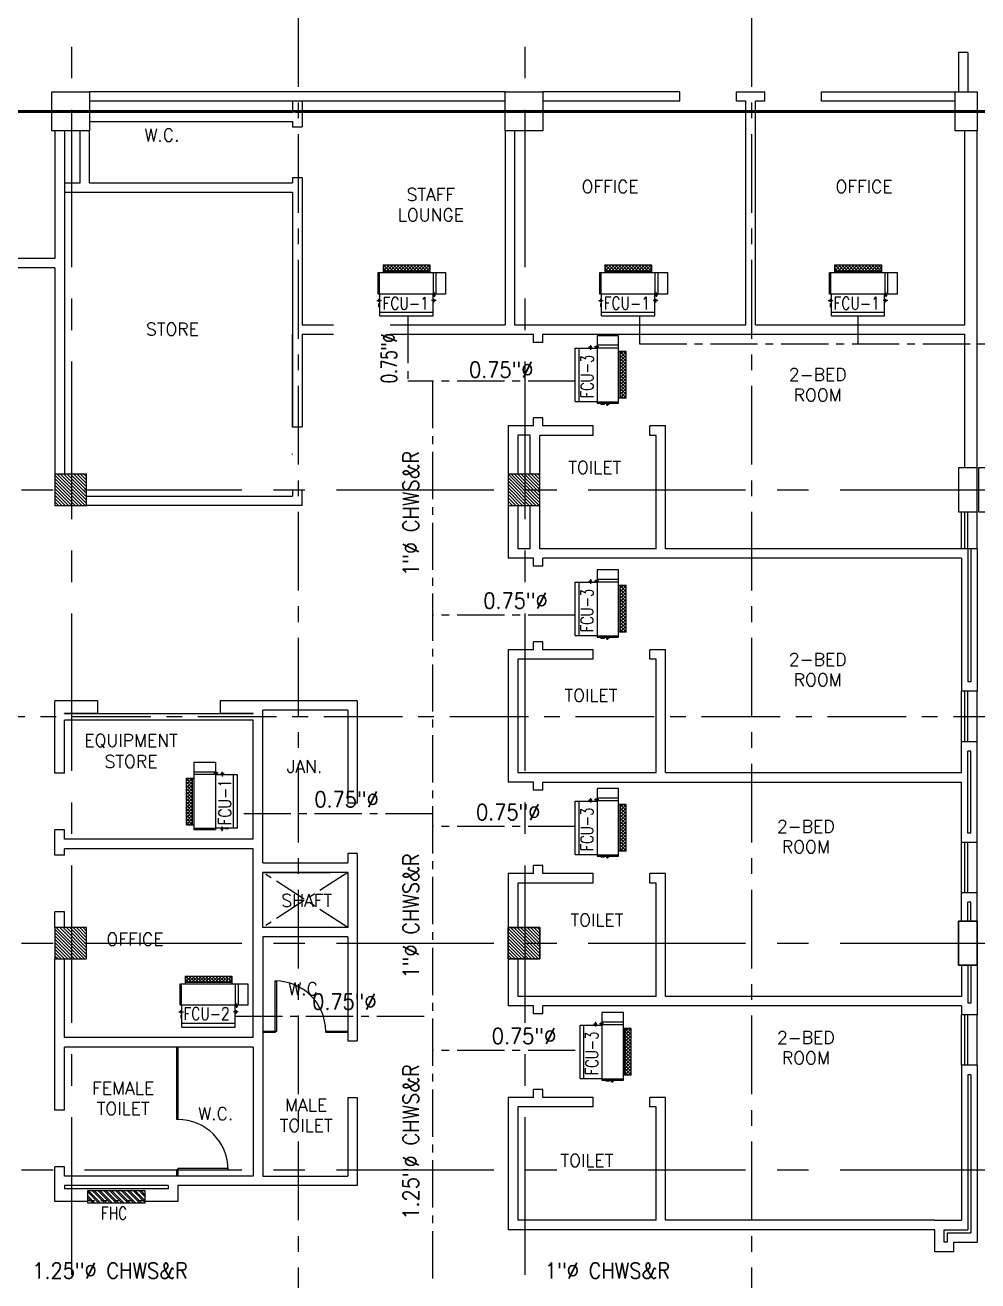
# Model space of a CAD drawing. Extents: x 417866242 to 417866633, y 43498034 to 43498122.
# Drawn here: x 417866585.02 to 417866600.16, y 43498049.47 to 43498069.42 of the extents above; entities that cross this region are included whole.
import ezdxf
from ezdxf.enums import TextEntityAlignment as Align

# ---------------------------------------------------------------- set-up
doc = ezdxf.new("R2010")
doc.units = 0
doc.header["$MEASUREMENT"] = 0
for name, pattern in [('CENTER', [2, 1.25, -0.25, 0.25, -0.25]), ('CENTER2', [1.125, 0.75, -0.125, 0.125, -0.125]), ('CENTERX2', [4, 2.5, -0.5, 0.5, -0.5]), ('HIDDEN', [0.375, 0.25, -0.125])]:
    doc.linetypes.add(name, pattern=pattern)
doc.layers.get('0').update_dxf_attribs({"linetype": 'CONTINUOUS'})
for name, color, linetype in [('AC-CH', 6, 'CENTER2'), ('AC-CHT', 2, 'CONTINUOUS'), ('AXES', 11, 'CENTERX2'), ('AXES1', 11, 'CENTER'), ('COL', 11, 'CONTINUOUS'), ('EJ', 11, 'CONTINUOUS'), ('FCU', 6, 'CONTINUOUS'), ('FHC', 11, 'CONTINUOUS'), ('HAT', 11, 'CONTINUOUS'), ('INSUL', 11, 'CONTINUOUS'), ('PART', 11, 'CONTINUOUS'), ('RM-NAME', 11, 'CONTINUOUS'), ('ROOF', 11, 'CONTINUOUS'), ('ROOF1', 4, 'CONTINUOUS'), ('SHAFT', 11, 'CONTINUOUS'), ('TEXTN', 2, 'CONTINUOUS'), ('WALL', 11, 'CONTINUOUS'), ('WIN', 11, 'CONTINUOUS')]:
    doc.layers.add(name, color=color, linetype=linetype)
doc.styles.add('KHRS2', font='ROMANS.shx', dxfattribs={"height": 200})
doc.styles.add('ROMANS', font='ROMANS.shx', dxfattribs={"width": 0.6})

# ---------------------------------------------------------------- blocks, each defined once
blk = doc.blocks.new('*X61')
at = {"color": 0}
for p, q in [((227929, 132681), (228397, 133150)), ((227929, 132734), (228344, 133150)), ((227929, 132787), (228291, 133150)), ((227929, 132840), (228238, 133150)), ((227929, 132893), (228185, 133150)), ((227929, 132946), (228132, 133150)), ((227929, 132999), (228079, 133150)), ((227929, 133053), (228026, 133150)), ((227929, 133106), (227973, 133150)), ((227950, 132650), (228429, 133128)), ((228003, 132650), (228429, 133075)), ((228056, 132650), (228429, 133022)), ((228109, 132650), (228429, 132969)), ((228162, 132650), (228429, 132916)), ((228215, 132650), (228429, 132863)), ((228268, 132650), (228429, 132810)), ((228321, 132650), (228429, 132757)), ((228374, 132650), (228429, 132704))]:
    blk.add_line(p, q, dxfattribs=at)
blk = doc.blocks.new('COL50')
at = {"layer": 'COL'}
blk.add_lwpolyline([(-250, 250), (-250, -250), (250, -250), (250, 250)], close=True, dxfattribs=at)
blk = doc.blocks.new('C11')
at = {"layer": 'HAT'}
h = blk.add_hatch(dxfattribs=at)
h.set_pattern_fill('ANSI31', color=256, scale=300, style=0)
h.set_pattern_definition([(45, (-248556.182, -75061.005), (-26.5165043, 26.5165043), [])])
h.paths.add_polyline_path([(300, 700), (0, 700), (0, 350), (300, 350)])
h.paths.add_polyline_path([(300, 350), (0, 350), (0, 0), (300, 0)])
at = {"layer": 'COL'}
blk.add_lwpolyline([(300, 700), (300, 0), (0, 0), (0, 700)], close=True, dxfattribs=at)
blk = doc.blocks.new('*X62')
at = {"color": 0}
for p, q in [((235129, 132669), (235610, 133150)), ((235129, 132722), (235556, 133150)), ((235129, 132775), (235503, 133150)), ((235129, 132828), (235450, 133150)), ((235129, 132881), (235397, 133150)), ((235129, 132934), (235344, 133150)), ((235129, 132987), (235291, 133150)), ((235129, 133040), (235238, 133150)), ((235129, 133093), (235185, 133150)), ((235163, 132650), (235629, 133116)), ((235216, 132650), (235629, 133063)), ((235269, 132650), (235629, 133010)), ((235322, 132650), (235629, 132957)), ((235375, 132650), (235629, 132904)), ((235428, 132650), (235629, 132851)), ((235481, 132650), (235629, 132798)), ((235534, 132650), (235629, 132745)), ((235587, 132650), (235629, 132691))]:
    blk.add_line(p, q, dxfattribs=at)
blk = doc.blocks.new('C11D')
at = {"layer": 'COL', "linetype": 'ByBlock'}
for p in [(-320, 0), (0, 0)]:
    blk.add_blockref('C11', p, dxfattribs=at)
blk = doc.blocks.new('C5')
at = {"layer": 'HAT', "linetype": 'ByBlock'}
h = blk.add_hatch(dxfattribs=at)
h.set_pattern_fill('ANSI31', color=256, scale=300, style=0)
h.set_pattern_definition([(45, (-223356.182, -51411.005), (-26.516504, 26.516504), [])])
h.paths.add_polyline_path([(300, 300), (0, 300), (0, 0), (300, 0)])
h.paths.add_polyline_path([(600, 300), (300, 300), (300, 0), (600, 0)])
at = {"layer": 'COL'}
blk.add_lwpolyline([(600, 300), (0, 300), (0, 0), (600, 0)], close=True, dxfattribs=at)
blk = doc.blocks.new('C7')
at = {"layer": 'HAT'}
h = blk.add_hatch(dxfattribs=at)
h.set_pattern_fill('ANSI31', color=256, scale=300, style=0)
h.set_pattern_definition([(45, (-248876.182, -51411.005), (-26.5165043, 26.5165043), [])])
h.paths.add_polyline_path([(350, 300), (250, 300), (0, 300), (0, 0), (350, 0)])
at = {"layer": 'COL'}
blk.add_lwpolyline([(0, 300), (0, 0), (350, 0), (350, 300)], close=True, dxfattribs=at)
blk = doc.blocks.new('*X52')
at = {"color": 0}
for p, q in [((235129, 139881), (235597, 140350)), ((235129, 139934), (235544, 140350)), ((235129, 139987), (235491, 140350)), ((235129, 140040), (235438, 140350)), ((235129, 140093), (235385, 140350)), ((235129, 140146), (235332, 140350)), ((235129, 140199), (235279, 140350)), ((235129, 140253), (235226, 140350)), ((235129, 140306), (235173, 140350)), ((235150, 139850), (235629, 140328)), ((235203, 139850), (235629, 140275)), ((235256, 139850), (235629, 140222)), ((235309, 139850), (235629, 140169)), ((235362, 139850), (235629, 140116)), ((235415, 139850), (235629, 140063)), ((235468, 139850), (235629, 140010)), ((235521, 139850), (235629, 139957)), ((235574, 139850), (235629, 139904))]:
    blk.add_line(p, q, dxfattribs=at)
blk = doc.blocks.new('*X53')
at = {"color": 0}
for p, q in [((227929, 139894), (228385, 140350)), ((227929, 139947), (228331, 140350)), ((227929, 140000), (228278, 140350)), ((227929, 140053), (228225, 140350)), ((227929, 140106), (228172, 140350)), ((227929, 140159), (228119, 140350)), ((227929, 140212), (228066, 140350)), ((227929, 140265), (228013, 140350)), ((227929, 140318), (227960, 140350)), ((227938, 139850), (228429, 140341)), ((227991, 139850), (228429, 140288)), ((228044, 139850), (228429, 140235)), ((228097, 139850), (228429, 140182)), ((228150, 139850), (228429, 140129)), ((228203, 139850), (228429, 140076)), ((228256, 139850), (228429, 140023)), ((228309, 139850), (228429, 139969)), ((228362, 139850), (228429, 139916)), ((228415, 139850), (228429, 139863))]:
    blk.add_line(p, q, dxfattribs=at)
blk = doc.blocks.new('RM1')
at = {"layer": 'RM-NAME', "style": 'ROMANS'}
for tag, p in [('ROOMNAME1', (0, 324)), ('ROOMNAME2', (0, 0))]:
    blk.add_attdef(tag, text='', height=200, dxfattribs=at).set_placement(p, align=Align.MIDDLE)
blk = doc.blocks.new('*X90')
at = {"color": 0}
for p, q in [((16890, -2467), (16943, -2414)), ((16890, -2520), (16990, -2420)), ((16990, -2565), (16890, -2465)), ((16890, -2573), (16990, -2473)), ((16990, -2619), (16890, -2519)), ((16890, -2626), (16990, -2526)), ((16990, -2672), (16890, -2572)), ((16890, -2679), (16990, -2579)), ((16990, -2512), (16892, -2414)), ((16990, -2459), (16945, -2414)), ((16990, -2725), (16890, -2625)), ((16890, -2732), (16990, -2632)), ((16990, -2778), (16890, -2678)), ((16890, -2785), (16990, -2685)), ((16990, -2831), (16890, -2731)), ((16890, -2838), (16990, -2738)), ((16990, -2884), (16890, -2784)), ((16890, -2891), (16990, -2791)), ((16990, -2937), (16890, -2837)), ((16890, -2944), (16990, -2844)), ((16990, -2990), (16890, -2890)), ((16890, -2997), (16990, -2897)), ((16990, -3043), (16890, -2943)), ((16890, -3050), (16990, -2950)), ((16990, -3096), (16890, -2996)), ((16890, -3103), (16990, -3003)), ((16990, -3149), (16890, -3049)), ((16944, -3155), (16890, -3102)), ((16892, -3155), (16990, -3056)), ((16945, -3155), (16990, -3109))]:
    blk.add_line(p, q, dxfattribs=at)
blk = doc.blocks.new('WHE06')
at = {"color": 3}
for p, q in [((689, 622), (346, 622)), ((346, 622), (346, 469)), ((689, 469), (689, 622)), ((60, -422), (60, 422)), ((212, 437), (269, 437)), ((232, 452), (232, 422)), ((232, 452), (252, 452)), ((242, 472), (242, 399)), ((252, 452), (252, 422)), ((305, 448), (373, 448)), ((321, 458), (321, 438)), ((321, 458), (346, 458)), ((321, 438), (346, 438)), ((346, 430), (689, 430)), ((811, 371), (689, 371)), ((711, -371), (711, 371)), ((811, -371), (811, 371)), ((811, -371), (689, -371)), ((142, -437), (142, -422)), ((142, -437), (197, -437)), ((197, -437), (197, -422)), ((221, -437), (269, -437)), ((232, -452), (232, -422)), ((232, -452), (252, -452)), ((242, -472), (242, -399)), ((252, -452), (252, -422)), ((346, -430), (689, -430))]:
    blk.add_line(p, q, dxfattribs=at)
at = {"color": 6}
for p, q in [((0, -422), (0, 422)), ((0, 422), (346, 422)), ((346, 469), (346, -451)), ((689, 469), (346, 469)), ((689, -451), (689, 469)), ((0, -422), (346, -422)), ((346, -451), (689, -451))]:
    blk.add_line(p, q, dxfattribs=at)
at = {"color": 11}
blk.add_blockref('*X90', (-16179, 2784), dxfattribs=at)
blk = doc.blocks.new('*X104')
at = {"color": 0}
for p, q in [((16890, -2467), (16943, -2414)), ((16890, -2520), (16990, -2420)), ((16990, -2565), (16890, -2465)), ((16890, -2573), (16990, -2473)), ((16990, -2619), (16890, -2519)), ((16890, -2626), (16990, -2526)), ((16990, -2672), (16890, -2572)), ((16890, -2679), (16990, -2579)), ((16990, -2512), (16892, -2414)), ((16990, -2459), (16945, -2414)), ((16990, -2725), (16890, -2625)), ((16890, -2732), (16990, -2632)), ((16990, -2778), (16890, -2678)), ((16890, -2785), (16990, -2685)), ((16990, -2831), (16890, -2731)), ((16890, -2838), (16990, -2738)), ((16990, -2884), (16890, -2784)), ((16890, -2891), (16990, -2791)), ((16990, -2937), (16890, -2837)), ((16890, -2944), (16990, -2844)), ((16990, -2990), (16890, -2890)), ((16890, -2997), (16990, -2897)), ((16990, -3043), (16890, -2943)), ((16890, -3050), (16990, -2950)), ((16990, -3096), (16890, -2996)), ((16890, -3103), (16990, -3003)), ((16990, -3149), (16890, -3049)), ((16944, -3155), (16890, -3102)), ((16892, -3155), (16990, -3056)), ((16945, -3155), (16990, -3109))]:
    blk.add_line(p, q, dxfattribs=at)

msp = doc.modelspace()

# ---------------------------------------------------------------- hatches: boundary and pattern name
at = {"layer": 'FHC', "linetype": 'ByBlock', "ltscale": 0.3}
h = msp.add_hatch(dxfattribs=at)
h.set_pattern_fill('ANSI32', color=11, scale=0.175, style=0)
h.set_pattern_definition([(135, (417866819.12678, 43498019.663295), (0.046403883, 0.046403883), []), (135, (417866819.095844, 43498019.663295), (0.046403883, 0.046403883), [])])
h.paths.add_polyline_path([(417866586.011, 43498050.714), (417866586.011, 43498050.904), (417866586.931, 43498050.904), (417866586.931, 43498050.714)])
h.paths.add_polyline_path([(417866587.143, 43498050.293), (417866587.143, 43498050.714), (417866586.881, 43498050.714), (417866586.881, 43498050.293)], flags=9)

# ---------------------------------------------------------------- linework, layer by layer
at = {"layer": 'AC-CH'}
for p, q in [((417866591.099, 43498064.799), (417866591.099, 43498063.764)), ((417866594.781, 43498064.799), (417866594.781, 43498064.354)), ((417866598.251, 43498064.799), (417866598.251, 43498064.354)), ((417866594.781, 43498064.354), (417866607.164, 43498064.354)), ((417866593.76, 43498063.764), (417866591.099, 43498063.764)), ((417866591.495, 43498063.764), (417866591.495, 43498049.437)), ((417866593.76, 43498060.047), (417866591.495, 43498060.047)), ((417866591.495, 43498056.892), (417866588.394, 43498056.892)), ((417866593.76, 43498056.689), (417866591.495, 43498056.689)), ((417866588.358, 43498053.678), (417866591.462, 43498053.678)), ((417866593.76, 43498053.134), (417866591.495, 43498053.134))]:
    msp.add_line(p, q, dxfattribs=at)
at = {"layer": 'AXES'}
for p, q in [((417866585.766, 43498033.573), (417866585.766, 43498110.385)), ((417866592.966, 43498033.573), (417866592.966, 43498110.385)), ((417866558.316, 43498068.057), (417866626.006, 43498068.057)), ((417866558.316, 43498068.037), (417866626.006, 43498068.037)), ((417866557.966, 43498062.037), (417866626.006, 43498062.037)), ((417866557.966, 43498054.837), (417866626.006, 43498054.837)), ((417866557.966, 43498051.237), (417866626.006, 43498051.237))]:
    msp.add_line(p, q, dxfattribs=at)
at = {"layer": 'AXES1'}
for p, q in [((417866589.366, 43498040.437), (417866589.366, 43498099.257)), ((417866596.566, 43498040.437), (417866596.566, 43498099.257)), ((417866567.766, 43498058.437), (417866626.006, 43498058.437))]:
    msp.add_line(p, q, dxfattribs=at)
at = {"layer": 'EJ'}
for p, q in [((417866582.396, 43498068.057), (417866585.496, 43498068.057)), ((417866582.396, 43498068.037), (417866585.496, 43498068.037)), ((417866585.996, 43498068.057), (417866586.871, 43498068.057)), ((417866585.996, 43498068.037), (417866586.871, 43498068.037)), ((417866589.271, 43498068.057), (417866586.046, 43498068.057)), ((417866589.271, 43498068.037), (417866586.046, 43498068.037)), ((417866587.021, 43498068.057), (417866589.271, 43498068.057)), ((417866587.021, 43498068.037), (417866589.271, 43498068.037)), ((417866589.421, 43498068.057), (417866592.696, 43498068.057)), ((417866589.421, 43498068.037), (417866592.696, 43498068.037)), ((417866593.196, 43498068.057), (417866596.471, 43498068.057)), ((417866593.196, 43498068.037), (417866596.471, 43498068.037)), ((417866596.621, 43498068.057), (417866599.896, 43498068.057)), ((417866596.621, 43498068.037), (417866599.896, 43498068.037))]:
    msp.add_line(p, q, dxfattribs=at)
at = {"layer": 'FCU', "color": 3}
for p, q in [((417866594.002, 43498064.335), (417866594.002, 43498064.262)), ((417866594.106, 43498064.484), (417866594.106, 43498064.332)), ((417866594.449, 43498064.484), (417866594.106, 43498064.484)), ((417866594.449, 43498064.332), (417866594.449, 43498064.484)), ((417866593.82, 43498063.441), (417866593.82, 43498064.285)), ((417866593.972, 43498064.3), (417866594.029, 43498064.3)), ((417866593.992, 43498064.315), (417866594.012, 43498064.315)), ((417866593.992, 43498064.315), (417866593.992, 43498064.285)), ((417866594.012, 43498064.315), (417866594.012, 43498064.285)), ((417866594.065, 43498064.311), (417866594.133, 43498064.311)), ((417866594.081, 43498064.321), (417866594.106, 43498064.321)), ((417866594.081, 43498064.321), (417866594.081, 43498064.301)), ((417866594.081, 43498064.301), (417866594.106, 43498064.301)), ((417866594.106, 43498064.293), (417866594.449, 43498064.293)), ((417866594.571, 43498064.234), (417866594.449, 43498064.234)), ((417866594.471, 43498063.492), (417866594.471, 43498064.234)), ((417866594.571, 43498063.492), (417866594.571, 43498064.234)), ((417866594.106, 43498063.432), (417866594.449, 43498063.432)), ((417866594.169, 43498063.399), (417866594.169, 43498063.414)), ((417866594.169, 43498063.399), (417866594.224, 43498063.399)), ((417866594.224, 43498063.399), (417866594.224, 43498063.414)), ((417866594.249, 43498063.399), (417866594.297, 43498063.399)), ((417866594.26, 43498063.384), (417866594.26, 43498063.414)), ((417866594.26, 43498063.384), (417866594.28, 43498063.384)), ((417866594.28, 43498063.384), (417866594.28, 43498063.414)), ((417866594.571, 43498063.492), (417866594.449, 43498063.492)), ((417866594.449, 43498060.768), (417866594.106, 43498060.768)), ((417866594.106, 43498060.768), (417866594.106, 43498060.615)), ((417866594.449, 43498060.615), (417866594.449, 43498060.768)), ((417866593.82, 43498059.724), (417866593.82, 43498060.568)), ((417866593.972, 43498060.583), (417866594.029, 43498060.583)), ((417866593.992, 43498060.598), (417866593.992, 43498060.568)), ((417866593.992, 43498060.598), (417866594.012, 43498060.598)), ((417866594.002, 43498060.618), (417866594.002, 43498060.546)), ((417866594.012, 43498060.598), (417866594.012, 43498060.568)), ((417866594.065, 43498060.594), (417866594.133, 43498060.594)), ((417866594.081, 43498060.604), (417866594.081, 43498060.584)), ((417866594.081, 43498060.604), (417866594.106, 43498060.604)), ((417866594.081, 43498060.584), (417866594.106, 43498060.584)), ((417866594.106, 43498060.576), (417866594.449, 43498060.576)), ((417866594.571, 43498060.517), (417866594.449, 43498060.517)), ((417866594.471, 43498059.775), (417866594.471, 43498060.517)), ((417866594.571, 43498059.775), (417866594.571, 43498060.517)), ((417866594.571, 43498059.775), (417866594.449, 43498059.775)), ((417866594.106, 43498059.716), (417866594.449, 43498059.716)), ((417866594.169, 43498059.682), (417866594.169, 43498059.697)), ((417866594.169, 43498059.682), (417866594.224, 43498059.682)), ((417866594.224, 43498059.682), (417866594.224, 43498059.697)), ((417866594.249, 43498059.682), (417866594.297, 43498059.682)), ((417866594.26, 43498059.667), (417866594.26, 43498059.697)), ((417866594.26, 43498059.667), (417866594.28, 43498059.667)), ((417866594.28, 43498059.667), (417866594.28, 43498059.697)), ((417866594.449, 43498057.292), (417866594.106, 43498057.292)), ((417866594.106, 43498057.292), (417866594.106, 43498057.139)), ((417866594.449, 43498057.139), (417866594.449, 43498057.292)), ((417866593.82, 43498056.248), (417866593.82, 43498057.093)), ((417866593.972, 43498057.108), (417866594.029, 43498057.108)), ((417866593.992, 43498057.123), (417866593.992, 43498057.093)), ((417866593.992, 43498057.123), (417866594.012, 43498057.123)), ((417866594.002, 43498057.142), (417866594.002, 43498057.07)), ((417866594.012, 43498057.123), (417866594.012, 43498057.093)), ((417866594.065, 43498057.118), (417866594.133, 43498057.118)), ((417866594.081, 43498057.128), (417866594.081, 43498057.108)), ((417866594.081, 43498057.128), (417866594.106, 43498057.128)), ((417866594.081, 43498057.108), (417866594.106, 43498057.108)), ((417866594.106, 43498057.101), (417866594.449, 43498057.101)), ((417866594.571, 43498057.041), (417866594.449, 43498057.041)), ((417866594.471, 43498056.3), (417866594.471, 43498057.041)), ((417866594.571, 43498056.3), (417866594.571, 43498057.041)), ((417866594.106, 43498056.24), (417866594.449, 43498056.24)), ((417866594.169, 43498056.206), (417866594.169, 43498056.221)), ((417866594.169, 43498056.206), (417866594.224, 43498056.206)), ((417866594.224, 43498056.206), (417866594.224, 43498056.221)), ((417866594.249, 43498056.206), (417866594.297, 43498056.206)), ((417866594.26, 43498056.191), (417866594.26, 43498056.221)), ((417866594.26, 43498056.191), (417866594.28, 43498056.191)), ((417866594.28, 43498056.191), (417866594.28, 43498056.221)), ((417866594.571, 43498056.3), (417866594.449, 43498056.3)), ((417866594.07, 43498053.566), (417866594.07, 43498053.536)), ((417866594.07, 43498053.566), (417866594.09, 43498053.566)), ((417866594.08, 43498053.586), (417866594.08, 43498053.513)), ((417866594.09, 43498053.566), (417866594.09, 43498053.536)), ((417866594.159, 43498053.571), (417866594.159, 43498053.551)), ((417866594.159, 43498053.571), (417866594.184, 43498053.571)), ((417866594.527, 43498053.735), (417866594.184, 43498053.735)), ((417866594.184, 43498053.735), (417866594.184, 43498053.583)), ((417866594.527, 43498053.583), (417866594.527, 43498053.735)), ((417866593.898, 43498052.691), (417866593.898, 43498053.536)), ((417866594.05, 43498053.551), (417866594.107, 43498053.551)), ((417866594.143, 43498053.561), (417866594.211, 43498053.561)), ((417866594.159, 43498053.551), (417866594.184, 43498053.551)), ((417866594.184, 43498053.544), (417866594.527, 43498053.544)), ((417866594.649, 43498053.484), (417866594.527, 43498053.484)), ((417866594.549, 43498052.743), (417866594.549, 43498053.484)), ((417866594.649, 43498052.743), (417866594.649, 43498053.484)), ((417866594.184, 43498052.683), (417866594.527, 43498052.683)), ((417866594.247, 43498052.65), (417866594.247, 43498052.665)), ((417866594.247, 43498052.65), (417866594.302, 43498052.65)), ((417866594.302, 43498052.65), (417866594.302, 43498052.665)), ((417866594.327, 43498052.65), (417866594.375, 43498052.65)), ((417866594.338, 43498052.635), (417866594.338, 43498052.665)), ((417866594.338, 43498052.635), (417866594.358, 43498052.635)), ((417866594.358, 43498052.635), (417866594.358, 43498052.665)), ((417866594.649, 43498052.743), (417866594.527, 43498052.743))]:
    msp.add_line(p, q, dxfattribs=at)
at = {"layer": 'FCU', "color": 6}
for p, q in [((417866594.449, 43498064.332), (417866594.106, 43498064.332)), ((417866594.106, 43498064.332), (417866594.106, 43498063.412)), ((417866594.449, 43498063.412), (417866594.449, 43498064.332)), ((417866593.76, 43498064.285), (417866594.106, 43498064.285)), ((417866593.76, 43498063.441), (417866593.76, 43498064.285)), ((417866593.76, 43498063.441), (417866594.106, 43498063.441)), ((417866594.106, 43498063.412), (417866594.449, 43498063.412)), ((417866593.76, 43498059.724), (417866593.76, 43498060.568)), ((417866593.76, 43498060.568), (417866594.106, 43498060.568)), ((417866594.106, 43498060.615), (417866594.106, 43498059.695)), ((417866594.449, 43498060.615), (417866594.106, 43498060.615)), ((417866594.449, 43498059.695), (417866594.449, 43498060.615)), ((417866593.76, 43498059.724), (417866594.106, 43498059.724)), ((417866594.106, 43498059.695), (417866594.449, 43498059.695)), ((417866593.76, 43498056.248), (417866593.76, 43498057.093)), ((417866593.76, 43498057.093), (417866594.106, 43498057.093)), ((417866594.106, 43498057.139), (417866594.106, 43498056.219)), ((417866594.449, 43498057.139), (417866594.106, 43498057.139)), ((417866594.449, 43498056.219), (417866594.449, 43498057.139)), ((417866593.76, 43498056.248), (417866594.106, 43498056.248)), ((417866594.106, 43498056.219), (417866594.449, 43498056.219)), ((417866594.184, 43498053.583), (417866594.184, 43498052.663)), ((417866594.527, 43498053.583), (417866594.184, 43498053.583)), ((417866594.527, 43498052.663), (417866594.527, 43498053.583)), ((417866593.838, 43498052.691), (417866593.838, 43498053.536)), ((417866593.838, 43498053.536), (417866594.184, 43498053.536)), ((417866593.838, 43498052.691), (417866594.184, 43498052.691)), ((417866594.184, 43498052.663), (417866594.527, 43498052.663))]:
    msp.add_line(p, q, dxfattribs=at)
at = {"layer": 'FHC', "linetype": 'ByBlock', "ltscale": 0.3}
msp.add_lwpolyline([(417866586.931, 43498050.904), (417866586.011, 43498050.904), (417866586.011, 43498050.714), (417866586.931, 43498050.714)], close=True, dxfattribs=at)
at = {"layer": 'INSUL'}
for p, q in [((417866599.996, 43498061.102), (417866599.996, 43498058.987)), ((417866600.046, 43498061.102), (417866600.046, 43498058.987)), ((417866600.046, 43498058.987), (417866599.996, 43498058.987)), ((417866600.046, 43498057.887), (417866599.996, 43498057.887)), ((417866599.996, 43498056.587), (417866599.996, 43498057.887)), ((417866600.046, 43498056.587), (417866600.046, 43498057.887)), ((417866600.046, 43498056.587), (417866599.996, 43498056.587)), ((417866600.046, 43498055.487), (417866599.996, 43498055.487)), ((417866599.996, 43498055.187), (417866599.996, 43498055.487)), ((417866600.046, 43498055.187), (417866600.046, 43498055.487)), ((417866599.996, 43498054.487), (417866599.996, 43498053.887)), ((417866600.046, 43498054.487), (417866600.046, 43498053.887)), ((417866600.046, 43498053.887), (417866599.996, 43498053.887)), ((417866600.046, 43498052.749), (417866599.996, 43498052.749)), ((417866599.996, 43498052.749), (417866599.996, 43498050.287)), ((417866600.046, 43498052.749), (417866600.046, 43498050.237)), ((417866599.621, 43498050.287), (417866599.996, 43498050.287)), ((417866599.621, 43498050.087), (417866599.621, 43498050.287)), ((417866599.671, 43498050.237), (417866600.046, 43498050.237)), ((417866599.671, 43498050.087), (417866599.671, 43498050.237)), ((417866599.671, 43498050.087), (417866599.621, 43498050.087))]:
    msp.add_line(p, q, dxfattribs=at)
at = {"layer": 'PART', "linetype": 'ByBlock'}
for p, q in [((417866588.996, 43498054.237), (417866589.016, 43498054.237)), ((417866588.996, 43498053.437), (417866588.996, 43498054.237)), ((417866589.016, 43498054.237), (417866589.016, 43498053.437)), ((417866588.996, 43498053.437), (417866588.796, 43498053.437)), ((417866588.996, 43498053.417), (417866588.796, 43498053.417)), ((417866588.996, 43498053.437), (417866588.996, 43498053.417)), ((417866589.016, 43498053.437), (417866588.996, 43498053.437)), ((417866590.146, 43498053.437), (417866589.796, 43498053.437)), ((417866589.796, 43498053.437), (417866589.796, 43498053.417)), ((417866590.146, 43498053.417), (417866589.796, 43498053.417)), ((417866587.426, 43498053.187), (417866587.426, 43498052.038)), ((417866587.446, 43498053.187), (417866587.446, 43498052.038)), ((417866587.446, 43498052.038), (417866587.426, 43498052.038)), ((417866587.446, 43498051.238), (417866587.426, 43498051.238)), ((417866587.426, 43498051.238), (417866587.426, 43498051.137)), ((417866587.446, 43498051.258), (417866587.446, 43498051.238)), ((417866588.246, 43498051.258), (417866587.446, 43498051.258)), ((417866587.446, 43498051.238), (417866587.446, 43498051.137)), ((417866587.446, 43498051.238), (417866588.246, 43498051.238)), ((417866588.246, 43498051.238), (417866588.246, 43498051.258))]:
    msp.add_line(p, q, dxfattribs=at)
for centre in [(417866588.996, 43498053.437), (417866587.446, 43498051.238)]:
    msp.add_arc(centre, 0.8, 0, 90, dxfattribs=at)
at = {"layer": 'ROOF'}
for p, q in [((417866600.27, 43498068.057), (417866567.62, 43498068.057)), ((417866600.27, 43498068.037), (417866567.62, 43498068.037))]:
    msp.add_line(p, q, dxfattribs=at)
at = {"layer": 'ROOF1'}
msp.add_line((417866589.271, 43498062.598), (417866589.271, 43498062.611), dxfattribs=at)
at = {"layer": 'WALL'}
for p, q in [((417866599.998, 43498068.982), (417866599.848, 43498068.982)), ((417866599.848, 43498068.982), (417866599.848, 43498068.357)), ((417866599.998, 43498068.982), (417866599.998, 43498068.357)), ((417866592.646, 43498068.357), (417866586.046, 43498068.357)), ((417866595.421, 43498068.357), (417866593.246, 43498068.357)), ((417866595.421, 43498068.207), (417866595.421, 43498068.357)), ((417866596.321, 43498068.357), (417866596.771, 43498068.357)), ((417866596.321, 43498068.207), (417866596.321, 43498068.357)), ((417866596.771, 43498068.207), (417866596.771, 43498068.357)), ((417866597.671, 43498068.357), (417866599.796, 43498068.357)), ((417866597.671, 43498068.207), (417866597.671, 43498068.357)), ((417866592.646, 43498068.207), (417866586.046, 43498068.207)), ((417866589.271, 43498068.207), (417866589.271, 43498068.057)), ((417866589.421, 43498068.207), (417866589.421, 43498068.057)), ((417866595.421, 43498068.207), (417866593.246, 43498068.207)), ((417866596.471, 43498068.207), (417866596.321, 43498068.207)), ((417866596.471, 43498068.057), (417866596.471, 43498068.207)), ((417866596.771, 43498068.207), (417866596.621, 43498068.207)), ((417866596.621, 43498068.057), (417866596.621, 43498068.207)), ((417866599.796, 43498068.207), (417866597.671, 43498068.207)), ((417866586.046, 43498068.037), (417866589.271, 43498068.037)), ((417866589.421, 43498068.057), (417866589.271, 43498068.057)), ((417866589.421, 43498068.037), (417866589.271, 43498068.037)), ((417866589.421, 43498068.037), (417866589.421, 43498067.799)), ((417866596.471, 43498068.057), (417866596.621, 43498068.057)), ((417866596.471, 43498068.037), (417866596.621, 43498068.037)), ((417866596.471, 43498064.657), (417866596.471, 43498068.037)), ((417866596.621, 43498064.657), (417866596.621, 43498068.037)), ((417866585.496, 43498067.737), (417866585.496, 43498065.712)), ((417866585.646, 43498067.737), (417866585.646, 43498062.287)), ((417866585.896, 43498066.912), (417866585.896, 43498067.737)), ((417866585.896, 43498066.912), (417866585.896, 43498067.737)), ((417866586.046, 43498067.887), (417866589.271, 43498067.887)), ((417866586.046, 43498066.912), (417866586.046, 43498067.737)), ((417866586.046, 43498066.912), (417866586.046, 43498067.737)), ((417866589.271, 43498067.887), (417866589.271, 43498067.799)), ((417866592.646, 43498067.737), (417866592.646, 43498064.657)), ((417866592.796, 43498067.737), (417866592.796, 43498064.657)), ((417866599.946, 43498064.657), (417866599.946, 43498067.739)), ((417866600.146, 43498062.39), (417866600.146, 43498067.739)), ((417866589.271, 43498066.999), (417866589.271, 43498066.912)), ((417866589.421, 43498066.999), (417866589.421, 43498064.657)), ((417866585.646, 43498066.912), (417866585.896, 43498066.912)), ((417866585.646, 43498066.912), (417866585.896, 43498066.912)), ((417866585.646, 43498066.762), (417866589.271, 43498066.762)), ((417866586.046, 43498066.912), (417866589.271, 43498066.912)), ((417866589.271, 43498066.762), (417866589.271, 43498063.039)), ((417866585.496, 43498065.712), (417866584.846, 43498065.712)), ((417866585.496, 43498065.562), (417866584.846, 43498065.562)), ((417866585.496, 43498065.562), (417866585.496, 43498062.287)), ((417866589.421, 43498064.657), (417866589.921, 43498064.657)), ((417866590.821, 43498064.657), (417866592.646, 43498064.657)), ((417866592.796, 43498064.657), (417866596.471, 43498064.657)), ((417866596.621, 43498064.657), (417866599.946, 43498064.657)), ((417866589.271, 43498063.034), (417866589.271, 43498064.507)), ((417866589.421, 43498064.507), (417866589.421, 43498063.039)), ((417866589.421, 43498064.507), (417866589.921, 43498064.507)), ((417866590.821, 43498064.507), (417866593.096, 43498064.507)), ((417866593.246, 43498064.507), (417866599.946, 43498064.507)), ((417866599.946, 43498062.39), (417866599.946, 43498064.507)), ((417866592.696, 43498063.052), (417866592.696, 43498062.287)), ((417866593.096, 43498063.052), (417866592.696, 43498063.052)), ((417866594.046, 43498063.052), (417866593.246, 43498063.052)), ((417866595.196, 43498063.052), (417866594.946, 43498063.052)), ((417866593.046, 43498062.903), (417866592.846, 43498062.903)), ((417866592.846, 43498062.902), (417866592.846, 43498062.287)), ((417866593.046, 43498062.287), (417866593.046, 43498062.902)), ((417866594.046, 43498062.902), (417866593.196, 43498062.902)), ((417866593.196, 43498062.287), (417866593.196, 43498062.902)), ((417866595.046, 43498062.902), (417866594.946, 43498062.902)), ((417866589.271, 43498062.034), (417866589.271, 43498061.937)), ((417866589.421, 43498061.787), (417866589.421, 43498062.034)), ((417866585.996, 43498061.937), (417866589.271, 43498061.937)), ((417866589.421, 43498061.787), (417866585.996, 43498061.787)), ((417866592.696, 43498061.787), (417866592.696, 43498060.952)), ((417866592.846, 43498061.787), (417866592.846, 43498061.102)), ((417866593.046, 43498061.102), (417866593.046, 43498061.787)), ((417866593.196, 43498061.102), (417866593.196, 43498061.787)), ((417866593.096, 43498060.952), (417866592.696, 43498060.952)), ((417866593.046, 43498061.102), (417866592.846, 43498061.102)), ((417866595.046, 43498061.102), (417866593.196, 43498061.102)), ((417866599.896, 43498060.952), (417866593.246, 43498060.952)), ((417866600.146, 43498061.102), (417866595.196, 43498061.102)), ((417866599.896, 43498060.952), (417866599.896, 43498058.837)), ((417866600.146, 43498061.102), (417866600.146, 43498058.837)), ((417866593.096, 43498059.497), (417866592.696, 43498059.497)), ((417866592.696, 43498059.497), (417866592.696, 43498057.397)), ((417866594.046, 43498059.347), (417866592.846, 43498059.347)), ((417866592.846, 43498059.347), (417866592.846, 43498057.547)), ((417866594.046, 43498059.497), (417866593.246, 43498059.497)), ((417866595.196, 43498059.497), (417866594.946, 43498059.497)), ((417866595.046, 43498059.347), (417866594.946, 43498059.347)), ((417866600.146, 43498058.837), (417866599.896, 43498058.837)), ((417866586.172, 43498058.687), (417866585.496, 43498058.687)), ((417866585.496, 43498057.537), (417866585.496, 43498058.687)), ((417866586.172, 43498058.687), (417866586.172, 43498058.487)), ((417866588.122, 43498058.687), (417866588.122, 43498058.487)), ((417866590.296, 43498058.687), (417866588.122, 43498058.687)), ((417866590.296, 43498058.687), (417866590.296, 43498057.062)), ((417866585.646, 43498058.477), (417866585.646, 43498058.487)), ((417866586.172, 43498058.487), (417866585.646, 43498058.487)), ((417866588.646, 43498058.477), (417866585.646, 43498058.477)), ((417866585.646, 43498057.537), (417866585.646, 43498058.377)), ((417866588.646, 43498058.377), (417866585.646, 43498058.377)), ((417866588.646, 43498058.487), (417866588.122, 43498058.487)), ((417866588.646, 43498058.477), (417866588.646, 43498058.487)), ((417866588.646, 43498056.487), (417866588.646, 43498058.377)), ((417866590.146, 43498058.537), (417866588.796, 43498058.537)), ((417866588.796, 43498056.112), (417866588.796, 43498058.537)), ((417866590.146, 43498058.537), (417866590.146, 43498057.062)), ((417866599.896, 43498057.547), (417866599.896, 43498058.037)), ((417866600.146, 43498058.037), (417866599.896, 43498058.037)), ((417866600.146, 43498056.437), (417866600.146, 43498058.037)), ((417866585.646, 43498057.537), (417866585.496, 43498057.537)), ((417866599.896, 43498056.437), (417866599.896, 43498057.397)), ((417866590.296, 43498057.062), (417866590.146, 43498057.062)), ((417866585.496, 43498056.237), (417866585.496, 43498056.637)), ((417866585.646, 43498056.637), (417866585.496, 43498056.637)), ((417866585.646, 43498056.487), (417866585.646, 43498056.637)), ((417866588.646, 43498056.487), (417866585.646, 43498056.487)), ((417866600.146, 43498056.437), (417866599.896, 43498056.437)), ((417866585.646, 43498056.237), (417866585.496, 43498056.237)), ((417866585.646, 43498056.237), (417866585.646, 43498056.337)), ((417866588.646, 43498056.337), (417866585.646, 43498056.337)), ((417866588.646, 43498053.337), (417866588.646, 43498056.337)), ((417866590.146, 43498056.262), (417866590.146, 43498056.112)), ((417866590.296, 43498056.262), (417866590.146, 43498056.262)), ((417866590.296, 43498056.262), (417866590.296, 43498053.287)), ((417866588.796, 43498056.112), (417866590.146, 43498056.112)), ((417866590.146, 43498055.962), (417866588.796, 43498055.962)), ((417866588.796, 43498055.962), (417866589.871, 43498055.962)), ((417866588.796, 43498055.087), (417866588.796, 43498055.962)), ((417866590.146, 43498055.962), (417866590.146, 43498055.087)), ((417866593.096, 43498055.942), (417866592.696, 43498055.942)), ((417866592.696, 43498055.942), (417866592.696, 43498053.842)), ((417866594.046, 43498055.792), (417866592.846, 43498055.792)), ((417866592.846, 43498055.792), (417866592.846, 43498055.087)), ((417866594.046, 43498055.942), (417866593.246, 43498055.942)), ((417866595.196, 43498055.942), (417866594.946, 43498055.942)), ((417866595.046, 43498055.792), (417866594.946, 43498055.792)), ((417866600.146, 43498055.637), (417866599.896, 43498055.637)), ((417866599.896, 43498055.187), (417866599.896, 43498055.637)), ((417866600.146, 43498055.187), (417866600.146, 43498055.637)), ((417866585.496, 43498055.087), (417866585.496, 43498055.337)), ((417866585.646, 43498055.337), (417866585.496, 43498055.337)), ((417866585.646, 43498055.087), (417866585.646, 43498055.337)), ((417866590.146, 43498055.087), (417866588.796, 43498055.087)), ((417866590.146, 43498054.937), (417866588.796, 43498054.937)), ((417866588.796, 43498054.937), (417866588.796, 43498051.137)), ((417866590.146, 43498054.937), (417866590.146, 43498053.287)), ((417866585.496, 43498052.187), (417866585.496, 43498054.587)), ((417866585.646, 43498053.337), (417866585.646, 43498054.587)), ((417866592.846, 43498054.587), (417866592.846, 43498053.992)), ((417866599.896, 43498054.487), (417866599.896, 43498053.992)), ((417866600.146, 43498054.487), (417866600.146, 43498053.699)), ((417866595.046, 43498053.992), (417866592.846, 43498053.992)), ((417866599.896, 43498053.992), (417866595.196, 43498053.992)), ((417866593.096, 43498053.842), (417866592.696, 43498053.842)), ((417866599.896, 43498053.842), (417866593.246, 43498053.842)), ((417866599.896, 43498053.842), (417866599.896, 43498053.699)), ((417866600.146, 43498053.699), (417866599.896, 43498053.699)), ((417866588.646, 43498053.337), (417866585.646, 43498053.337)), ((417866585.646, 43498052.187), (417866585.646, 43498053.187)), ((417866588.646, 43498053.187), (417866585.646, 43498053.187)), ((417866588.646, 43498053.187), (417866588.646, 43498051.137)), ((417866590.146, 43498053.287), (417866590.296, 43498053.287)), ((417866600.146, 43498052.899), (417866599.896, 43498052.899)), ((417866599.896, 43498052.899), (417866599.896, 43498050.437)), ((417866600.146, 43498052.899), (417866600.146, 43498050.087)), ((417866590.146, 43498052.387), (417866590.296, 43498052.387)), ((417866590.146, 43498052.387), (417866590.146, 43498051.137)), ((417866590.296, 43498052.387), (417866590.296, 43498050.987)), ((417866593.096, 43498052.387), (417866592.696, 43498052.387)), ((417866592.696, 43498052.387), (417866592.696, 43498050.287)), ((417866594.046, 43498052.387), (417866593.246, 43498052.387)), ((417866595.196, 43498052.387), (417866594.946, 43498052.387)), ((417866585.646, 43498052.187), (417866585.496, 43498052.187)), ((417866594.046, 43498052.237), (417866592.846, 43498052.237)), ((417866592.846, 43498052.237), (417866592.846, 43498050.437)), ((417866595.046, 43498052.237), (417866594.946, 43498052.237)), ((417866585.496, 43498050.737), (417866585.496, 43498051.287)), ((417866585.646, 43498051.287), (417866585.496, 43498051.287)), ((417866585.646, 43498051.137), (417866585.646, 43498051.287)), ((417866588.646, 43498051.137), (417866585.646, 43498051.137)), ((417866585.646, 43498050.987), (417866585.646, 43498050.937)), ((417866587.296, 43498050.987), (417866585.646, 43498050.987)), ((417866587.296, 43498050.987), (417866587.296, 43498050.937)), ((417866587.446, 43498050.987), (417866587.446, 43498050.737)), ((417866590.296, 43498050.987), (417866587.446, 43498050.987)), ((417866588.796, 43498051.137), (417866590.146, 43498051.137)), ((417866587.296, 43498050.937), (417866585.646, 43498050.937)), ((417866586.931, 43498050.902), (417866586.011, 43498050.902)), ((417866586.011, 43498050.902), (417866586.011, 43498050.737)), ((417866586.93, 43498050.737), (417866586.931, 43498050.902)), ((417866586.011, 43498050.737), (417866585.496, 43498050.737)), ((417866587.446, 43498050.737), (417866586.93, 43498050.737)), ((417866595.046, 43498050.437), (417866592.846, 43498050.437)), ((417866595.046, 43498050.437), (417866594.096, 43498050.437)), ((417866599.471, 43498050.437), (417866595.196, 43498050.437)), ((417866599.471, 43498050.437), (417866599.896, 43498050.437)), ((417866599.471, 43498050.287), (417866592.696, 43498050.287)), ((417866599.471, 43498049.937), (417866599.471, 43498050.287)), ((417866599.771, 43498050.087), (417866600.146, 43498050.087)), ((417866599.771, 43498049.937), (417866599.771, 43498050.087)), ((417866599.771, 43498049.937), (417866599.471, 43498049.937))]:
    msp.add_line(p, q, dxfattribs=at)
at = {"layer": 'WALL', "linetype": 'ByBlock'}
for p, q in [((417866589.271, 43498067.799), (417866589.421, 43498067.799)), ((417866589.271, 43498066.999), (417866589.421, 43498066.999)), ((417866593.096, 43498064.379), (417866593.096, 43498064.507)), ((417866593.246, 43498064.379), (417866593.096, 43498064.379)), ((417866593.246, 43498064.379), (417866593.246, 43498064.507)), ((417866593.096, 43498063.052), (417866593.096, 43498063.179)), ((417866593.246, 43498063.179), (417866593.096, 43498063.179)), ((417866593.246, 43498063.052), (417866593.246, 43498063.179)), ((417866589.421, 43498063.034), (417866589.271, 43498063.034)), ((417866594.046, 43498062.902), (417866594.046, 43498063.052)), ((417866594.946, 43498062.902), (417866594.946, 43498063.052)), ((417866595.196, 43498061.102), (417866595.196, 43498063.052)), ((417866595.046, 43498061.102), (417866595.046, 43498062.902)), ((417866593.096, 43498060.824), (417866593.096, 43498060.952)), ((417866593.246, 43498060.824), (417866593.246, 43498060.952)), ((417866593.246, 43498060.824), (417866593.096, 43498060.824)), ((417866593.096, 43498059.497), (417866593.096, 43498059.624)), ((417866593.246, 43498059.624), (417866593.096, 43498059.624)), ((417866593.246, 43498059.497), (417866593.246, 43498059.624)), ((417866594.046, 43498059.347), (417866594.046, 43498059.497)), ((417866594.946, 43498059.347), (417866594.946, 43498059.497)), ((417866595.046, 43498057.547), (417866595.046, 43498059.347)), ((417866595.196, 43498057.547), (417866595.196, 43498059.497)), ((417866593.096, 43498057.397), (417866592.696, 43498057.397)), ((417866592.846, 43498057.547), (417866595.046, 43498057.547)), ((417866593.096, 43498057.269), (417866593.096, 43498057.397)), ((417866593.096, 43498057.269), (417866593.096, 43498057.397)), ((417866593.246, 43498057.269), (417866593.246, 43498057.397)), ((417866593.246, 43498057.397), (417866599.896, 43498057.397)), ((417866593.246, 43498057.269), (417866593.246, 43498057.397)), ((417866595.196, 43498057.547), (417866599.896, 43498057.547)), ((417866593.246, 43498057.269), (417866593.096, 43498057.269)), ((417866593.246, 43498057.269), (417866593.096, 43498057.269)), ((417866593.096, 43498055.942), (417866593.096, 43498056.069)), ((417866593.246, 43498056.069), (417866593.096, 43498056.069)), ((417866593.246, 43498055.942), (417866593.246, 43498056.069)), ((417866592.696, 43498055.942), (417866592.696, 43498053.842)), ((417866592.846, 43498055.792), (417866592.846, 43498055.087)), ((417866594.046, 43498055.792), (417866594.046, 43498055.942)), ((417866594.946, 43498055.792), (417866594.946, 43498055.942)), ((417866595.046, 43498053.992), (417866595.046, 43498055.792)), ((417866595.196, 43498053.992), (417866595.196, 43498055.942)), ((417866592.846, 43498054.587), (417866592.846, 43498053.992)), ((417866593.096, 43498053.714), (417866593.096, 43498053.842)), ((417866593.246, 43498053.714), (417866593.246, 43498053.842)), ((417866593.246, 43498053.714), (417866593.096, 43498053.714)), ((417866592.696, 43498052.387), (417866592.696, 43498050.287)), ((417866593.096, 43498052.387), (417866593.096, 43498052.514)), ((417866593.246, 43498052.514), (417866593.096, 43498052.514)), ((417866593.246, 43498052.387), (417866593.246, 43498052.514)), ((417866594.046, 43498052.237), (417866594.046, 43498052.387)), ((417866594.946, 43498052.237), (417866594.946, 43498052.387)), ((417866595.196, 43498050.437), (417866595.196, 43498052.387)), ((417866592.846, 43498052.237), (417866592.846, 43498050.437)), ((417866595.046, 43498050.437), (417866595.046, 43498052.237))]:
    msp.add_line(p, q, dxfattribs=at)
at = {"layer": 'WALL', "color": 97, "linetype": 'CENTER2', "ltscale": 0.7}
for p, q in [((417866590.146, 43498055.087), (417866588.796, 43498055.962)), ((417866590.146, 43498055.962), (417866588.796, 43498055.087))]:
    msp.add_line(p, q, dxfattribs=at)
at = {"layer": 'WALL', "color": 250, "linetype": 'HIDDEN', "ltscale": 0.25}
msp.add_line((417866586.923, 43498050.744), (417866586.016, 43498050.744), dxfattribs=at)
at = {"layer": 'WALL', "linetype": 'ByBlock', "ltscale": 0.3}
for points in [[(417866599.846, 43498055.187), (417866600.146, 43498055.187), (417866600.146, 43498054.487), (417866599.846, 43498054.487)], [(417866585.996, 43498055.087), (417866585.496, 43498055.087), (417866585.496, 43498054.587), (417866585.996, 43498054.587)], [(417866593.196, 43498055.087), (417866592.696, 43498055.087), (417866592.696, 43498054.587), (417866593.196, 43498054.587)]]:
    msp.add_lwpolyline(points, close=True, dxfattribs=at)
at = {"layer": 'WALL'}
msp.add_arc((417866587.024, 43498068.204), 0.003, 90, 180, dxfattribs=at)
at = {"layer": 'WIN'}
for p, q in [((417866599.896, 43498061.102), (417866599.896, 43498061.687)), ((417866599.946, 43498061.102), (417866599.946, 43498061.687)), ((417866599.996, 43498061.102), (417866599.996, 43498061.687)), ((417866600.146, 43498061.102), (417866600.146, 43498061.687)), ((417866599.896, 43498058.037), (417866599.896, 43498058.837)), ((417866599.946, 43498058.037), (417866599.946, 43498058.837)), ((417866599.996, 43498058.037), (417866599.996, 43498058.837)), ((417866600.146, 43498058.037), (417866600.146, 43498058.837)), ((417866599.896, 43498055.637), (417866599.896, 43498056.437)), ((417866599.946, 43498055.637), (417866599.946, 43498056.437)), ((417866599.996, 43498055.637), (417866599.996, 43498056.437)), ((417866600.146, 43498055.637), (417866600.146, 43498056.437)), ((417866599.896, 43498052.899), (417866599.896, 43498053.699)), ((417866599.946, 43498052.899), (417866599.946, 43498053.699)), ((417866599.996, 43498052.899), (417866599.996, 43498053.699)), ((417866600.146, 43498052.899), (417866600.146, 43498053.699))]:
    msp.add_line(p, q, dxfattribs=at)

# ---------------------------------------------------------------- block references
at = {"layer": 'COL', "linetype": 'ByBlock', "xscale": -0.0009999871253967285, "yscale": 0.001000002026557922, "zscale": 0.001}
for name, p in [('C5', (417866586.046, 43498068.057)), ('C5', (417866593.246, 43498068.057)), ('C7', (417866600.146, 43498068.057)), ('C5', (417866586.046, 43498067.737)), ('C5', (417866593.246, 43498067.737)), ('C7', (417866600.146, 43498067.737)), ('C11D', (417866600.146, 43498061.687)), ('C11', (417866600.146, 43498054.487))]:
    msp.add_blockref(name, p, dxfattribs=at)
at = {"layer": 'COL', "yscale": 0.001000002026557922, "zscale": 0.001}
for p, xscale in [((417866585.746, 43498062.037), 0.0009999871253967285), ((417866592.946, 43498062.037), 0.0009999871253967285), ((417866585.746, 43498054.837), 0.0009999871253967285), ((417866592.946, 43498054.837), 0.0009999871253967285), ((417866592.946, 43498054.837), -0.0009999871253967285)]:
    msp.add_blockref('COL50', p, dxfattribs=dict(at, xscale=xscale))
at = {"layer": 'FCU', "linetype": 'ByBlock', "xscale": -0.001000002026557922, "yscale": 0.001000002026557922, "zscale": 0.001, "rotation": 270}
for p in [(417866591.079, 43498064.799), (417866594.601, 43498064.799), (417866598.251, 43498064.799), (417866587.935, 43498053.505)]:
    msp.add_blockref('WHE06', p, dxfattribs=at)
at = {"layer": 'FCU', "color": 11, "extrusion": (0, 0, -1), "xscale": -0.0009999871253967285, "yscale": 0.001000002026557922, "zscale": -0.001}
for p in [(-417866577.581, 43498066.647), (-417866577.581, 43498062.93), (-417866577.581, 43498059.455), (-417866577.658, 43498055.898)]:
    msp.add_blockref('*X104', p, dxfattribs=at)
at = {"layer": 'FCU', "linetype": 'ByBlock', "xscale": -0.0009999871253967285, "yscale": 0.001000002026557922, "zscale": 0.001}
msp.add_blockref('WHE06', (417866588.394, 43498057.088), dxfattribs=at)
at = {"layer": 'HAT', "xscale": -0.0009999871253967285, "yscale": 0.001000002026557922, "zscale": 0.001}
for name in ['*X52', '*X53', '*X62', '*X61']:
    msp.add_blockref(name, (417866821.124, 43497921.937), dxfattribs=at)
at = {"layer": 'RM-NAME'}
ref = msp.add_blockref('RM1', (417866587.196, 43498067.67), dxfattribs=dict(at, xscale=0.0009999871253967285, yscale=0.001000002026557922, zscale=0.001))
ref.add_attrib('ROOMNAME2', 'W.C.', dxfattribs={"height": 0.2, "style": 'ROMANS'}).set_placement((417866587.196, 43498067.67), align=Align.MIDDLE)
ref = msp.add_blockref('RM1', (417866594.314, 43498066.853), dxfattribs=dict(at, xscale=0.0009999871253967285, yscale=0.001000002026557922, zscale=0.001))
ref.add_attrib('ROOMNAME2', 'OFFICE', dxfattribs={"height": 0.2, "style": 'ROMANS'}).set_placement((417866594.314, 43498066.853), align=Align.MIDDLE)
ref = msp.add_blockref('RM1', (417866598.347, 43498066.853), dxfattribs=dict(at, xscale=0.0009999871253967285, yscale=0.001000002026557922, zscale=0.001))
ref.add_attrib('ROOMNAME2', 'OFFICE', dxfattribs={"height": 0.2, "style": 'ROMANS'}).set_placement((417866598.347, 43498066.853), align=Align.MIDDLE)
ref = msp.add_blockref('RM1', (417866591.467, 43498066.402), dxfattribs=dict(at, xscale=0.0009999871253967285, yscale=0.001000002026557922, zscale=0.001))
ref.add_attrib('ROOMNAME2', 'LOUNGE', dxfattribs={"height": 0.2, "style": 'ROMANS'}).set_placement((417866591.467, 43498066.402), align=Align.MIDDLE)
ref.add_attrib('ROOMNAME1', 'STAFF', dxfattribs={"height": 0.2, "style": 'ROMANS'}).set_placement((417866591.467, 43498066.726), align=Align.MIDDLE)
ref = msp.add_blockref('RM1', (417866587.362, 43498064.587), dxfattribs=dict(at, xscale=0.0009999871253967285, yscale=0.001000002026557922, zscale=0.001))
ref.add_attrib('ROOMNAME2', 'STORE', dxfattribs={"height": 0.2, "style": 'ROMANS'}).set_placement((417866587.362, 43498064.587), align=Align.MIDDLE)
ref = msp.add_blockref('RM1', (417866597.611, 43498063.543), dxfattribs=dict(at, xscale=0.0009999871253967285, yscale=0.001000002026557922, zscale=0.001))
ref.add_attrib('ROOMNAME2', 'ROOM', dxfattribs={"height": 0.2, "style": 'ROMANS'}).set_placement((417866597.611, 43498063.543), align=Align.MIDDLE)
ref.add_attrib('ROOMNAME1', '2-BED', dxfattribs={"height": 0.2, "style": 'ROMANS'}).set_placement((417866597.611, 43498063.867), align=Align.MIDDLE)
ref = msp.add_blockref('RM1', (417866594.07, 43498062.393), dxfattribs=dict(at, xscale=-0.0009999871253967285, yscale=0.001000002026557922, zscale=0.001))
ref.add_attrib('ROOMNAME2', 'TOILET', dxfattribs={"height": 0.2, "style": 'ROMANS'}).set_placement((417866594.07, 43498062.393), align=Align.MIDDLE)
ref = msp.add_blockref('RM1', (417866597.611, 43498059.02), dxfattribs=dict(at, xscale=0.0009999871253967285, yscale=0.001000002026557922, zscale=0.001))
ref.add_attrib('ROOMNAME2', 'ROOM', dxfattribs={"height": 0.2, "style": 'ROMANS'}).set_placement((417866597.611, 43498059.02), align=Align.MIDDLE)
ref.add_attrib('ROOMNAME1', '2-BED', dxfattribs={"height": 0.2, "style": 'ROMANS'}).set_placement((417866597.611, 43498059.344), align=Align.MIDDLE)
ref = msp.add_blockref('RM1', (417866594.009, 43498058.773), dxfattribs=dict(at, xscale=-0.0009999871253967285, yscale=0.001000002026557922, zscale=0.001))
ref.add_attrib('ROOMNAME2', 'TOILET', dxfattribs={"height": 0.2, "style": 'ROMANS'}).set_placement((417866594.009, 43498058.773), align=Align.MIDDLE)
ref = msp.add_blockref('RM1', (417866586.704, 43498057.724), dxfattribs=dict(at, xscale=-0.0009999871253967285, yscale=0.001000002026557922, zscale=0.001))
ref.add_attrib('ROOMNAME2', 'STORE', dxfattribs={"height": 0.2, "style": 'ROMANS'}).set_placement((417866586.704, 43498057.724), align=Align.MIDDLE)
ref.add_attrib('ROOMNAME1', 'EQUIPMENT', dxfattribs={"height": 0.2, "style": 'ROMANS'}).set_placement((417866586.704, 43498058.048), align=Align.MIDDLE)
ref = msp.add_blockref('RM1', (417866589.46, 43498057.642), dxfattribs=dict(at, xscale=-0.0009999871253967285, yscale=0.001000002026557922, zscale=0.001))
ref.add_attrib('ROOMNAME2', 'JAN.', dxfattribs={"height": 0.2, "style": 'ROMANS'}).set_placement((417866589.46, 43498057.642), align=Align.MIDDLE)
ref = msp.add_blockref('RM1', (417866597.423, 43498056.368), dxfattribs=dict(at, xscale=-0.0009999871253967285, yscale=0.001000002026557922, zscale=0.001))
ref.add_attrib('ROOMNAME2', 'ROOM', dxfattribs={"height": 0.2, "style": 'ROMANS'}).set_placement((417866597.423, 43498056.368), align=Align.MIDDLE)
ref.add_attrib('ROOMNAME1', '2-BED', dxfattribs={"height": 0.2, "style": 'ROMANS'}).set_placement((417866597.423, 43498056.692), align=Align.MIDDLE)
ref = msp.add_blockref('RM1', (417866594.104, 43498055.206), dxfattribs=dict(at, xscale=-0.0009999871253967285, yscale=0.001000002026557922, zscale=0.001))
ref.add_attrib('ROOMNAME2', 'TOILET', dxfattribs={"height": 0.2, "style": 'ROMANS'}).set_placement((417866594.104, 43498055.206), align=Align.MIDDLE)
ref = msp.add_blockref('RM1', (417866586.767, 43498054.901), dxfattribs=dict(at, xscale=-0.0009999871253967285, yscale=0.001000002026557922, zscale=0.001))
ref.add_attrib('ROOMNAME2', 'OFFICE', dxfattribs={"height": 0.2, "style": 'ROMANS'}).set_placement((417866586.767, 43498054.901), align=Align.MIDDLE)
ref = msp.add_blockref('RM1', (417866589.479, 43498054.114), dxfattribs=dict(at, xscale=-0.0009999871253967285, yscale=0.001000002026557922, zscale=0.001))
ref.add_attrib('ROOMNAME2', 'W.C.', dxfattribs={"height": 0.2, "style": 'ROMANS'}).set_placement((417866589.479, 43498054.114), align=Align.MIDDLE)
ref = msp.add_blockref('RM1', (417866597.423, 43498053.015), dxfattribs=dict(at, xscale=-0.0009999871253967285, yscale=0.001000002026557922, zscale=0.001))
ref.add_attrib('ROOMNAME2', 'ROOM', dxfattribs={"height": 0.2, "style": 'ROMANS'}).set_placement((417866597.423, 43498053.015), align=Align.MIDDLE)
ref.add_attrib('ROOMNAME1', '2-BED', dxfattribs={"height": 0.2, "style": 'ROMANS'}).set_placement((417866597.423, 43498053.339), align=Align.MIDDLE)
ref = msp.add_blockref('RM1', (417866586.579, 43498052.211), dxfattribs=dict(at, xscale=-0.0009999871253967285, yscale=0.001000002026557922, zscale=0.001))
ref.add_attrib('ROOMNAME2', 'TOILET', dxfattribs={"height": 0.2, "style": 'ROMANS'}).set_placement((417866586.579, 43498052.211), align=Align.MIDDLE)
ref.add_attrib('ROOMNAME1', 'FEMALE', dxfattribs={"height": 0.2, "style": 'ROMANS'}).set_placement((417866586.579, 43498052.535), align=Align.MIDDLE)
ref = msp.add_blockref('RM1', (417866589.486, 43498051.943), dxfattribs=dict(at, xscale=-0.0009999871253967285, yscale=0.001000002026557922, zscale=0.001))
ref.add_attrib('ROOMNAME2', 'TOILET', dxfattribs={"height": 0.2, "style": 'ROMANS'}).set_placement((417866589.486, 43498051.943), align=Align.MIDDLE)
ref.add_attrib('ROOMNAME1', 'MALE', dxfattribs={"height": 0.2, "style": 'ROMANS'}).set_placement((417866589.486, 43498052.267), align=Align.MIDDLE)
ref = msp.add_blockref('RM1', (417866588.049, 43498052.13), dxfattribs=dict(at, xscale=0.0009999871253967285, yscale=0.001000002026557922, zscale=0.001))
ref.add_attrib('ROOMNAME2', 'W.C.', dxfattribs={"height": 0.2, "style": 'ROMANS'}).set_placement((417866588.049, 43498052.13), align=Align.MIDDLE)
ref = msp.add_blockref('RM1', (417866593.945, 43498051.387), dxfattribs=dict(at, xscale=-0.0009999871253967285, yscale=0.001000002026557922, zscale=0.001))
ref.add_attrib('ROOMNAME2', 'TOILET', dxfattribs={"height": 0.2, "style": 'ROMANS'}).set_placement((417866593.945, 43498051.387), align=Align.MIDDLE)

# ---------------------------------------------------------------- texts
at = {"layer": 'AC-CHT', "style": 'KHRS2'}
for s, width, p in [('0.75"%%C', 0.7, (417866590.8, 43498064.126)), ('1"%%C CHWS&R', 0.9, (417866591.148, 43498061.662)), ('1"%%C CHWS&R', 0.9, (417866591.148, 43498055.27)), ('1.25"%%C CHWS&R', 0.9, (417866591.148, 43498051.681))]:
    msp.add_text(s, height=0.25, rotation=90, dxfattribs=dict(at, width=width)).set_placement(p, align=Align.MIDDLE)
at = {"layer": 'AC-CHT', "style": 'KHRS2', "width": 0.9}
for s, p in [('0.75"%%C', (417866592.585, 43498063.944)), ('0.75"%%C', (417866592.811, 43498060.276)), ('0.75"%%C', (417866590.128, 43498057.121)), ('0.75"%%C', (417866592.695, 43498056.918)), ('0.75"%%C', (417866590.093, 43498053.907)), ('0.75"%%C', (417866592.946, 43498053.363)), ('1.25"%%C CHWS&R', (417866586.371, 43498049.637)), ('1"%%C CHWS&R', (417866594.272, 43498049.637))]:
    msp.add_text(s, height=0.25, dxfattribs=at).set_placement(p, align=Align.MIDDLE)
at = {"layer": 'RM-NAME', "style": 'ROMANS'}
msp.add_text('SHAFT', height=0.2, dxfattribs=at).set_placement((417866589.494, 43498055.516), align=Align.MIDDLE)
at = {"layer": 'SHAFT', "style": 'ROMANS', "width": 0.8}
msp.add_text('FHC', height=0.2, dxfattribs=at).set_placement((417866586.225, 43498050.449))
at = {"layer": 'TEXTN', "style": 'ROMANS', "width": 0.8}
for s, p in [('FCU-1', (417866590.7, 43498064.899)), ('FCU-1', (417866594.212, 43498064.902)), ('FCU-1', (417866597.863, 43498064.9)), ('FCU-2', (417866587.537, 43498053.618))]:
    msp.add_text(s, height=0.2, dxfattribs=at).set_placement(p)
at = {"layer": 'TEXTN', "style": 'ROMANS'}
for s, width, p in [('FCU-3', 0.75, (417866594.048, 43498063.493)), ('FCU-3', 0.75, (417866594.047, 43498059.777)), ('FCU-1', 0.8, (417866588.294, 43498056.708)), ('FCU-3', 0.75, (417866594.047, 43498056.301)), ('FCU-3', 0.75, (417866594.125, 43498052.744))]:
    msp.add_text(s, height=0.2, rotation=90, dxfattribs=dict(at, width=width)).set_placement(p)

doc.saveas('drawing.dxf')
